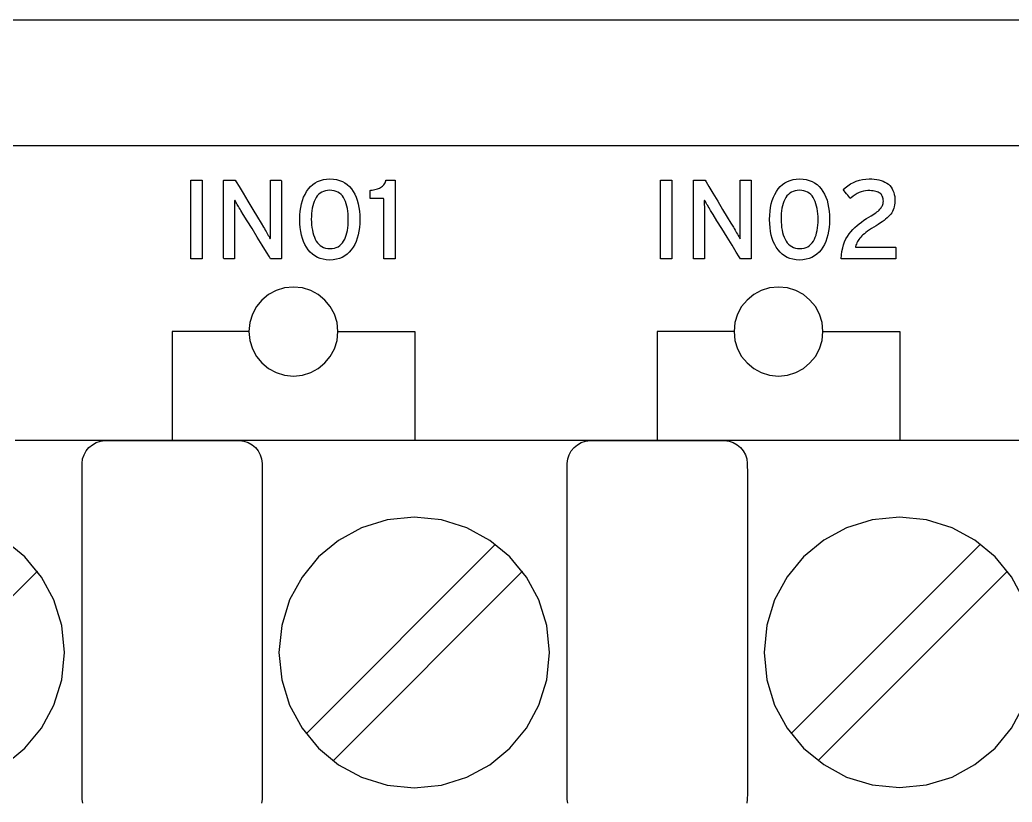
# Model space of a CAD drawing. Extents: x 1 to 47.7, y 0.2 to 35.
# Drawn here: x 33.083 to 34.31, y 14.148 to 15.115 of the extents above; entities that cross this region are included whole.
import ezdxf

# ---------------------------------------------------------------- set-up
doc = ezdxf.new("R2010")
doc.units = 0
doc.header["$MEASUREMENT"] = 0
doc.layers.add('8_0_____DWG', color=7, linetype='CONTINUOUS')

msp = doc.modelspace()

# ---------------------------------------------------------------- linework, layer by layer
at = {"layer": '8_0_____DWG'}
for points in [[(31.4833, 15.1152), (31.6718, 15.1152), (31.8618, 15.1152), (32.0532, 15.1152), (32.2458, 15.1152), (32.4396, 15.1152), (32.6345, 15.1152), (32.8303, 15.1152), (33.0271, 15.1152), (33.2246, 15.1152), (33.4228, 15.1152), (33.8209, 15.1152), (34.2205, 15.1152), (34.6209, 15.1152)], [(31.3372, 14.9598), (31.8587, 14.9598), (32.3802, 14.9598), (32.6397, 14.9598), (32.8976, 14.9598), (33.1536, 14.9598), (33.4069, 14.9598), (33.6572, 14.9598), (33.7811, 14.9598), (33.9039, 14.9598), (34.0258, 14.9598), (34.1466, 14.9598), (34.2662, 14.9598), (34.3847, 14.9598)], [(33.2939, 14.8199), (33.2939, 14.9171), (33.308, 14.9171), (33.308, 14.8199), (33.2939, 14.8199)], [(33.875, 14.8199), (33.875, 14.9171), (33.8891, 14.9171), (33.8891, 14.8199), (33.875, 14.8199)], [(33.3659, 14.7299), (33.2709, 14.7299), (33.2709, 14.5953)], [(33.4759, 14.7299), (33.5709, 14.7299), (33.5709, 14.5953)], [(33.9659, 14.7299), (33.8709, 14.7299), (33.8709, 14.5953)], [(34.0759, 14.7299), (34.1709, 14.7299), (34.1709, 14.5953)], [(34.4618, 14.5953), (34.1706, 14.5953), (33.8829, 14.5953), (33.7415, 14.5953), (33.6023, 14.5953), (33.4658, 14.5953), (33.3324, 14.5953), (33.2026, 14.5953), (33.0768, 14.5953)], [(33.1603, 14.1468), (33.1596, 14.1514), (33.1595, 14.1589), (33.1595, 14.1912), (33.1595, 14.2453), (33.1595, 14.3129), (33.1595, 14.3859), (33.1595, 14.4559), (33.1595, 14.5148), (33.1595, 14.5541), (33.1595, 14.5668), (33.1602, 14.5724), (33.1619, 14.5776), (33.1646, 14.5823), (33.168, 14.5864), (33.1722, 14.5899), (33.1769, 14.5926), (33.1822, 14.5944), (33.1878, 14.5952), (33.1928, 14.5953), (33.207, 14.5953), (33.2293, 14.5953), (33.2565, 14.5953), (33.2854, 14.5953), (33.3126, 14.5953), (33.3349, 14.5953), (33.3491, 14.5953), (33.354, 14.5952), (33.3597, 14.5944), (33.3649, 14.5926), (33.3697, 14.5899), (33.3738, 14.5864), (33.3773, 14.5823), (33.3799, 14.5776), (33.3816, 14.5724), (33.3823, 14.5668), (33.3824, 14.5541), (33.3824, 14.5148), (33.3824, 14.4559), (33.3824, 14.3859), (33.3824, 14.3129), (33.3824, 14.2453), (33.3824, 14.1912), (33.3824, 14.1589), (33.3823, 14.1514), (33.3816, 14.1468)], [(33.7603, 14.1468), (33.7596, 14.1514), (33.7595, 14.1589), (33.7595, 14.1912), (33.7595, 14.2453), (33.7595, 14.3129), (33.7595, 14.3859), (33.7595, 14.4559), (33.7595, 14.5148), (33.7595, 14.5541), (33.7595, 14.5668), (33.7602, 14.5724), (33.7619, 14.5776), (33.7646, 14.5823), (33.768, 14.5864), (33.7722, 14.5899), (33.7769, 14.5926), (33.7822, 14.5944), (33.7878, 14.5952), (33.7928, 14.5953), (33.807, 14.5953), (33.8293, 14.5953), (33.8565, 14.5953), (33.8854, 14.5953), (33.9126, 14.5953), (33.9349, 14.5953), (33.9491, 14.5953), (33.954, 14.5952), (33.9597, 14.5944), (33.9649, 14.5926), (33.9697, 14.5899), (33.9738, 14.5864), (33.9773, 14.5823), (33.9799, 14.5776), (33.9816, 14.5724), (33.9823, 14.5668), (33.9824, 14.5541), (33.9824, 14.5148), (33.9824, 14.4559), (33.9824, 14.3859), (33.9824, 14.3129), (33.9824, 14.2453), (33.9824, 14.1912), (33.9824, 14.1589), (33.9823, 14.1514), (33.9816, 14.1468)], [(34.3245, 14.3982), (34.3091, 14.4266), (34.2887, 14.4514), (34.2639, 14.4719), (34.2355, 14.4873), (34.2041, 14.4971), (34.1704, 14.5005), (34.1367, 14.4971), (34.1052, 14.4873), (34.0768, 14.4719), (34.052, 14.4514), (34.0316, 14.4266), (34.0161, 14.3982), (34.0064, 14.3668), (34.003, 14.3331), (34.0064, 14.2994), (34.0161, 14.268), (34.0316, 14.2396), (34.052, 14.2149), (34.0768, 14.1945), (34.1052, 14.1791), (34.1367, 14.1694), (34.1704, 14.166), (34.2041, 14.1694), (34.2355, 14.1791), (34.2639, 14.1945), (34.2887, 14.2149), (34.3091, 14.2396), (34.3245, 14.268)], [(33.0639, 14.1943), (33.0887, 14.2147), (33.1091, 14.2395), (33.1245, 14.2678), (33.1343, 14.2992), (33.1377, 14.3329), (33.1343, 14.3666), (33.1245, 14.398), (33.1091, 14.4264), (33.0887, 14.4512), (33.0639, 14.4717)], [(33.4366, 14.2327), (33.6708, 14.4669)], [(34.0366, 14.2328), (34.2708, 14.4671)], [(32.87, 14.1992), (33.1042, 14.4335)], [(33.47, 14.1992), (33.7043, 14.4335)], [(34.07, 14.1994), (34.3043, 14.4337)]]:
    msp.add_lwpolyline(points, dxfattribs=at)
for points in [[(33.3926, 14.8199), (33.3913, 14.8221), (33.3876, 14.8281), (33.3824, 14.8366), (33.3762, 14.8466), (33.3698, 14.8571), (33.3638, 14.8668), (33.3589, 14.8747), (33.3558, 14.8797), (33.3549, 14.8813), (33.3539, 14.8828), (33.3531, 14.8843), (33.3522, 14.8857), (33.3514, 14.8871), (33.3506, 14.8885), (33.3498, 14.8898), (33.3491, 14.8911), (33.3484, 14.8923), (33.3481, 14.8915), (33.3481, 14.8892), (33.3481, 14.8867), (33.3481, 14.8843), (33.3481, 14.8817), (33.3481, 14.8791), (33.3482, 14.8763), (33.3482, 14.8736), (33.3482, 14.8707), (33.3482, 14.8689), (33.3482, 14.8644), (33.3482, 14.8576), (33.3482, 14.8494), (33.3482, 14.8408), (33.3482, 14.8326), (33.3482, 14.8258), (33.3482, 14.8213), (33.3482, 14.8199), (33.3476, 14.8199), (33.3461, 14.8199), (33.3442, 14.8199), (33.3419, 14.8199), (33.3395, 14.8199), (33.3374, 14.8199), (33.3357, 14.8199), (33.3347, 14.8199), (33.3345, 14.8206), (33.3345, 14.8269), (33.3345, 14.8383), (33.3345, 14.8532), (33.3345, 14.8697), (33.3345, 14.8861), (33.3345, 14.9005), (33.3345, 14.9114), (33.3345, 14.9168), (33.3348, 14.9171), (33.336, 14.9171), (33.3378, 14.9171), (33.3401, 14.9171), (33.3426, 14.9171), (33.345, 14.9171), (33.347, 14.9171), (33.3484, 14.9171), (33.3489, 14.9171), (33.3502, 14.9149), (33.3537, 14.9091), (33.3587, 14.9008), (33.3646, 14.8911), (33.3707, 14.8809), (33.3764, 14.8714), (33.3811, 14.8637), (33.384, 14.8589), (33.385, 14.8572), (33.3861, 14.8554), (33.3871, 14.8537), (33.388, 14.852), (33.389, 14.8504), (33.3898, 14.8488), (33.3907, 14.8473), (33.3915, 14.8459), (33.3922, 14.8446), (33.3925, 14.8453), (33.3925, 14.8477), (33.3924, 14.8502), (33.3924, 14.8528), (33.3924, 14.8554), (33.3924, 14.8581), (33.3924, 14.8608), (33.3924, 14.8636), (33.3924, 14.8665), (33.3924, 14.8683), (33.3924, 14.8728), (33.3924, 14.8796), (33.3924, 14.8877), (33.3924, 14.8963), (33.3924, 14.9044), (33.3924, 14.9112), (33.3924, 14.9157), (33.3924, 14.9171), (33.393, 14.9171), (33.3945, 14.9171), (33.3964, 14.9171), (33.3987, 14.9171), (33.4011, 14.9171), (33.4032, 14.9171), (33.4049, 14.9171), (33.4059, 14.9171), (33.4061, 14.9164), (33.4061, 14.9101), (33.4061, 14.8986), (33.4061, 14.8838), (33.4061, 14.8673), (33.4061, 14.8509), (33.4061, 14.8364), (33.4061, 14.8256), (33.4061, 14.8202), (33.4058, 14.8199), (33.4047, 14.8199), (33.403, 14.8199), (33.4008, 14.8199), (33.3985, 14.8199), (33.3963, 14.8199), (33.3944, 14.8199), (33.3931, 14.8199)], [(33.5031, 14.8687), (33.5029, 14.8635), (33.5025, 14.8586), (33.5019, 14.8539), (33.501, 14.8495), (33.4998, 14.8453), (33.4984, 14.8414), (33.4967, 14.8376), (33.4947, 14.8342), (33.4925, 14.8309), (33.49, 14.8281), (33.4873, 14.8255), (33.4843, 14.8234), (33.4811, 14.8216), (33.4777, 14.8203), (33.474, 14.8192), (33.47, 14.8186), (33.4658, 14.8183), (33.4616, 14.8186), (33.4577, 14.8192), (33.454, 14.8202), (33.4506, 14.8216), (33.4474, 14.8234), (33.4445, 14.8255), (33.4418, 14.828), (33.4393, 14.8308), (33.4371, 14.834), (33.4352, 14.8374), (33.4335, 14.8411), (33.432, 14.845), (33.4309, 14.8492), (33.43, 14.8536), (33.4293, 14.8583), (33.4289, 14.8632), (33.4288, 14.8684), (33.4289, 14.8736), (33.4293, 14.8785), (33.43, 14.8832), (33.4309, 14.8876), (33.4321, 14.8918), (33.4335, 14.8958), (33.4353, 14.8995), (33.4372, 14.903), (33.4395, 14.9062), (33.442, 14.9091), (33.4447, 14.9116), (33.4476, 14.9137), (33.4508, 14.9155), (33.4543, 14.9168), (33.458, 14.9178), (33.4619, 14.9184), (33.4661, 14.9186), (33.4703, 14.9184), (33.4742, 14.9178), (33.4779, 14.9168), (33.4814, 14.9154), (33.4846, 14.9137), (33.4875, 14.9116), (33.4902, 14.9091), (33.4926, 14.9063), (33.4948, 14.9031), (33.4968, 14.8997), (33.4984, 14.896), (33.4998, 14.8921), (33.501, 14.8879), (33.5019, 14.8834), (33.5025, 14.8788), (33.5029, 14.8738)], [(33.5326, 14.8199), (33.5326, 14.8228), (33.5326, 14.8303), (33.5326, 14.8412), (33.5326, 14.8539), (33.5326, 14.8669), (33.5326, 14.8789), (33.5326, 14.8883), (33.5326, 14.8937), (33.5325, 14.8944), (33.5312, 14.8944), (33.5291, 14.8944), (33.5265, 14.8944), (33.5235, 14.8944), (33.5207, 14.8944), (33.5183, 14.8944), (33.5166, 14.8944), (33.5159, 14.8944), (33.5159, 14.8948), (33.5159, 14.8958), (33.5159, 14.8973), (33.5159, 14.899), (33.5159, 14.9008), (33.5159, 14.9024), (33.5159, 14.9036), (33.5159, 14.9044), (33.5168, 14.9045), (33.5185, 14.9047), (33.5201, 14.905), (33.5217, 14.9053), (33.5232, 14.9057), (33.5247, 14.9062), (33.5261, 14.9067), (33.5274, 14.9073), (33.5287, 14.9079), (33.5299, 14.9086), (33.5309, 14.9094), (33.5319, 14.9103), (33.5328, 14.9113), (33.5335, 14.9124), (33.5342, 14.9136), (33.5347, 14.9149), (33.5351, 14.9163), (33.5354, 14.9171), (33.5363, 14.9171), (33.5377, 14.9171), (33.5395, 14.9171), (33.5415, 14.9171), (33.5435, 14.9171), (33.5451, 14.9171), (33.5463, 14.9171), (33.5467, 14.9171), (33.5467, 14.9134), (33.5467, 14.9035), (33.5467, 14.8893), (33.5467, 14.8728), (33.5467, 14.8558), (33.5467, 14.8402), (33.5467, 14.8279), (33.5467, 14.8209), (33.5466, 14.8199), (33.5456, 14.8199), (33.5438, 14.8199), (33.5415, 14.8199), (33.5391, 14.8199), (33.5367, 14.8199), (33.5346, 14.8199), (33.5332, 14.8199)], [(33.9737, 14.8199), (33.9723, 14.8221), (33.9687, 14.8281), (33.9634, 14.8366), (33.9572, 14.8466), (33.9508, 14.8571), (33.9448, 14.8668), (33.94, 14.8747), (33.9369, 14.8797), (33.9359, 14.8813), (33.935, 14.8828), (33.9341, 14.8843), (33.9333, 14.8857), (33.9324, 14.8871), (33.9316, 14.8885), (33.9309, 14.8898), (33.9301, 14.8911), (33.9294, 14.8923), (33.9291, 14.8915), (33.9291, 14.8892), (33.9291, 14.8867), (33.9292, 14.8843), (33.9292, 14.8817), (33.9292, 14.8791), (33.9292, 14.8763), (33.9292, 14.8736), (33.9293, 14.8707), (33.9293, 14.8689), (33.9293, 14.8644), (33.9293, 14.8576), (33.9293, 14.8494), (33.9293, 14.8408), (33.9293, 14.8326), (33.9293, 14.8258), (33.9293, 14.8213), (33.9293, 14.8199), (33.9286, 14.8199), (33.9272, 14.8199), (33.9252, 14.8199), (33.9229, 14.8199), (33.9206, 14.8199), (33.9185, 14.8199), (33.9168, 14.8199), (33.9158, 14.8199), (33.9156, 14.8206), (33.9156, 14.8269), (33.9156, 14.8383), (33.9156, 14.8532), (33.9156, 14.8697), (33.9156, 14.8861), (33.9156, 14.9005), (33.9156, 14.9114), (33.9156, 14.9168), (33.9159, 14.9171), (33.917, 14.9171), (33.9189, 14.9171), (33.9212, 14.9171), (33.9237, 14.9171), (33.926, 14.9171), (33.928, 14.9171), (33.9294, 14.9171), (33.93, 14.9171), (33.9313, 14.9149), (33.9347, 14.9091), (33.9398, 14.9008), (33.9457, 14.8911), (33.9518, 14.8809), (33.9575, 14.8714), (33.9621, 14.8637), (33.9651, 14.8589), (33.9661, 14.8572), (33.9671, 14.8554), (33.9681, 14.8537), (33.9691, 14.852), (33.97, 14.8504), (33.9709, 14.8488), (33.9717, 14.8473), (33.9725, 14.8459), (33.9733, 14.8446), (33.9735, 14.8453), (33.9735, 14.8477), (33.9735, 14.8502), (33.9735, 14.8528), (33.9735, 14.8554), (33.9734, 14.8581), (33.9734, 14.8608), (33.9734, 14.8636), (33.9734, 14.8665), (33.9734, 14.8683), (33.9734, 14.8728), (33.9734, 14.8796), (33.9734, 14.8877), (33.9734, 14.8963), (33.9734, 14.9044), (33.9734, 14.9112), (33.9734, 14.9157), (33.9734, 14.9171), (33.9741, 14.9171), (33.9755, 14.9171), (33.9775, 14.9171), (33.9798, 14.9171), (33.9821, 14.9171), (33.9842, 14.9171), (33.9859, 14.9171), (33.9869, 14.9171), (33.9871, 14.9164), (33.9871, 14.9101), (33.9871, 14.8986), (33.9871, 14.8838), (33.9871, 14.8673), (33.9871, 14.8509), (33.9871, 14.8364), (33.9871, 14.8256), (33.9871, 14.8202), (33.9869, 14.8199), (33.9858, 14.8199), (33.984, 14.8199), (33.9819, 14.8199), (33.9796, 14.8199), (33.9774, 14.8199), (33.9755, 14.8199), (33.9742, 14.8199)], [(34.0841, 14.8687), (34.084, 14.8635), (34.0836, 14.8586), (34.0829, 14.8539), (34.082, 14.8495), (34.0808, 14.8453), (34.0794, 14.8414), (34.0777, 14.8376), (34.0758, 14.8342), (34.0735, 14.8309), (34.0711, 14.8281), (34.0684, 14.8255), (34.0654, 14.8234), (34.0622, 14.8216), (34.0587, 14.8203), (34.055, 14.8192), (34.051, 14.8186), (34.0468, 14.8183), (34.0427, 14.8186), (34.0388, 14.8192), (34.0351, 14.8202), (34.0317, 14.8216), (34.0285, 14.8234), (34.0255, 14.8255), (34.0228, 14.828), (34.0204, 14.8308), (34.0182, 14.834), (34.0162, 14.8374), (34.0145, 14.8411), (34.0131, 14.845), (34.0119, 14.8492), (34.011, 14.8536), (34.0104, 14.8583), (34.01, 14.8632), (34.0098, 14.8684), (34.01, 14.8736), (34.0104, 14.8785), (34.011, 14.8832), (34.012, 14.8876), (34.0131, 14.8918), (34.0146, 14.8958), (34.0163, 14.8995), (34.0183, 14.903), (34.0205, 14.9062), (34.023, 14.9091), (34.0257, 14.9116), (34.0287, 14.9137), (34.0319, 14.9155), (34.0353, 14.9168), (34.039, 14.9178), (34.0429, 14.9184), (34.0471, 14.9186), (34.0513, 14.9184), (34.0553, 14.9178), (34.059, 14.9168), (34.0624, 14.9154), (34.0656, 14.9137), (34.0686, 14.9116), (34.0713, 14.9091), (34.0737, 14.9063), (34.0759, 14.9031), (34.0778, 14.8997), (34.0795, 14.896), (34.0809, 14.8921), (34.082, 14.8879), (34.0829, 14.8834), (34.0836, 14.8788), (34.084, 14.8738)], [(34.0983, 14.8199), (34.0987, 14.8246), (34.0994, 14.829), (34.1003, 14.8332), (34.1014, 14.8371), (34.1027, 14.8408), (34.1043, 14.8443), (34.1061, 14.8475), (34.1082, 14.8505), (34.1104, 14.8533), (34.1129, 14.8559), (34.1154, 14.8584), (34.1181, 14.8608), (34.1208, 14.8631), (34.1236, 14.8653), (34.1266, 14.8674), (34.1296, 14.8695), (34.1328, 14.8714), (34.1355, 14.873), (34.1375, 14.8743), (34.1394, 14.8755), (34.1411, 14.8767), (34.1427, 14.8778), (34.144, 14.8789), (34.1453, 14.88), (34.1463, 14.881), (34.1472, 14.882), (34.1479, 14.8829), (34.1485, 14.8839), (34.1491, 14.8849), (34.1495, 14.8859), (34.1499, 14.8869), (34.1502, 14.888), (34.1504, 14.8891), (34.1505, 14.8901), (34.1506, 14.8912), (34.1505, 14.8926), (34.1504, 14.8938), (34.1501, 14.895), (34.1498, 14.8961), (34.1493, 14.8972), (34.1487, 14.8982), (34.1481, 14.8991), (34.1473, 14.9), (34.1464, 14.9008), (34.1453, 14.9015), (34.1441, 14.9021), (34.1428, 14.9027), (34.1413, 14.9032), (34.1397, 14.9035), (34.1379, 14.9038), (34.136, 14.904), (34.1339, 14.9041), (34.1315, 14.9041), (34.1287, 14.9038), (34.1259, 14.9033), (34.1232, 14.9026), (34.1206, 14.9016), (34.118, 14.9004), (34.1156, 14.899), (34.1131, 14.8973), (34.1108, 14.8953), (34.1097, 14.8945), (34.109, 14.8953), (34.1079, 14.8967), (34.1065, 14.8984), (34.105, 14.9003), (34.1035, 14.9021), (34.1022, 14.9037), (34.1013, 14.9049), (34.1008, 14.9055), (34.1032, 14.9077), (34.1065, 14.9102), (34.1099, 14.9124), (34.1135, 14.9142), (34.1171, 14.9158), (34.1209, 14.917), (34.1248, 14.9179), (34.1288, 14.9184), (34.1329, 14.9186), (34.1363, 14.9186), (34.1394, 14.9183), (34.1424, 14.9179), (34.1452, 14.9173), (34.1478, 14.9166), (34.1503, 14.9157), (34.1526, 14.9146), (34.1548, 14.9133), (34.1568, 14.9119), (34.1585, 14.9103), (34.1601, 14.9085), (34.1614, 14.9065), (34.1625, 14.9043), (34.1635, 14.9019), (34.1641, 14.8994), (34.1646, 14.8967), (34.1649, 14.8938), (34.1649, 14.891), (34.1648, 14.8886), (34.1645, 14.8864), (34.1641, 14.8842), (34.1635, 14.8822), (34.1628, 14.8802), (34.162, 14.8784), (34.161, 14.8767), (34.1598, 14.8751), (34.1585, 14.8736), (34.157, 14.872), (34.1553, 14.8705), (34.1534, 14.8689), (34.1514, 14.8673), (34.1492, 14.8657), (34.1469, 14.8641), (34.1443, 14.8624), (34.1416, 14.8607), (34.1387, 14.859), (34.136, 14.8572), (34.1335, 14.8555), (34.1311, 14.8539), (34.129, 14.8523), (34.1271, 14.8508), (34.1254, 14.8494), (34.1239, 14.848), (34.1226, 14.8466), (34.1214, 14.8452), (34.1204, 14.8438), (34.1194, 14.8424), (34.1186, 14.841), (34.1178, 14.8395), (34.1172, 14.838), (34.1167, 14.8365), (34.1162, 14.835), (34.1162, 14.834), (34.1191, 14.834), (34.1247, 14.834), (34.1321, 14.834), (34.1405, 14.834), (34.1489, 14.834), (34.1564, 14.834), (34.1623, 14.834), (34.1655, 14.834), (34.1659, 14.8338), (34.1659, 14.8328), (34.1659, 14.8311), (34.1659, 14.8289), (34.1659, 14.8265), (34.1659, 14.8242), (34.1659, 14.8222), (34.1659, 14.8206), (34.1659, 14.8199), (34.1644, 14.8199), (34.1587, 14.8199), (34.1499, 14.8199), (34.1391, 14.8199), (34.1276, 14.8199), (34.1166, 14.8199), (34.1073, 14.8199), (34.1008, 14.8199)], [(33.4888, 14.8684), (33.4887, 14.872), (33.4885, 14.8755), (33.4882, 14.8788), (33.4876, 14.8819), (33.487, 14.885), (33.4862, 14.8878), (33.4852, 14.8905), (33.4841, 14.8931), (33.4829, 14.8954), (33.4814, 14.8975), (33.4798, 14.8994), (33.4779, 14.9009), (33.4759, 14.9022), (33.4737, 14.9032), (33.4712, 14.9039), (33.4686, 14.9044), (33.4658, 14.9045), (33.463, 14.9044), (33.4604, 14.9039), (33.4581, 14.9032), (33.4559, 14.9022), (33.4538, 14.901), (33.452, 14.8994), (33.4504, 14.8976), (33.4489, 14.8956), (33.4477, 14.8932), (33.4466, 14.8907), (33.4456, 14.8881), (33.4448, 14.8852), (33.4441, 14.8823), (33.4436, 14.8791), (33.4433, 14.8758), (33.4431, 14.8723), (33.443, 14.8687), (33.4431, 14.8651), (33.4433, 14.8616), (33.4437, 14.8583), (33.4443, 14.8552), (33.4449, 14.8522), (33.4458, 14.8494), (33.4468, 14.8467), (33.4479, 14.8442), (33.4492, 14.8418), (33.4507, 14.8397), (33.4523, 14.8378), (33.4541, 14.8362), (33.4561, 14.8349), (33.4583, 14.8338), (33.4607, 14.8331), (33.4633, 14.8326), (33.4661, 14.8324), (33.4689, 14.8326), (33.4715, 14.8331), (33.4739, 14.8338), (33.4761, 14.8348), (33.4781, 14.8361), (33.48, 14.8377), (33.4816, 14.8396), (33.483, 14.8417), (33.4843, 14.8441), (33.4853, 14.8466), (33.4863, 14.8492), (33.487, 14.852), (33.4877, 14.855), (33.4882, 14.8581), (33.4885, 14.8614), (33.4887, 14.8648)], [(34.0699, 14.8684), (34.0698, 14.872), (34.0696, 14.8755), (34.0692, 14.8788), (34.0687, 14.8819), (34.068, 14.885), (34.0672, 14.8878), (34.0663, 14.8905), (34.0652, 14.8931), (34.0639, 14.8954), (34.0625, 14.8975), (34.0608, 14.8994), (34.059, 14.9009), (34.0569, 14.9022), (34.0547, 14.9032), (34.0523, 14.9039), (34.0496, 14.9044), (34.0468, 14.9045), (34.0441, 14.9044), (34.0415, 14.9039), (34.0391, 14.9032), (34.0369, 14.9022), (34.0349, 14.901), (34.0331, 14.8994), (34.0314, 14.8976), (34.03, 14.8956), (34.0287, 14.8932), (34.0276, 14.8907), (34.0266, 14.8881), (34.0258, 14.8852), (34.0252, 14.8823), (34.0247, 14.8791), (34.0243, 14.8758), (34.0241, 14.8723), (34.0241, 14.8687), (34.0242, 14.8651), (34.0244, 14.8616), (34.0248, 14.8583), (34.0253, 14.8552), (34.026, 14.8522), (34.0268, 14.8494), (34.0278, 14.8467), (34.029, 14.8442), (34.0303, 14.8418), (34.0317, 14.8397), (34.0334, 14.8378), (34.0352, 14.8362), (34.0372, 14.8349), (34.0394, 14.8338), (34.0418, 14.8331), (34.0444, 14.8326), (34.0471, 14.8324), (34.0499, 14.8326), (34.0525, 14.8331), (34.055, 14.8338), (34.0572, 14.8348), (34.0592, 14.8361), (34.061, 14.8377), (34.0627, 14.8396), (34.0641, 14.8417), (34.0653, 14.8441), (34.0664, 14.8466), (34.0673, 14.8492), (34.0681, 14.852), (34.0687, 14.855), (34.0692, 14.8581), (34.0696, 14.8614), (34.0698, 14.8648)], [(33.4209, 14.6749), (33.432, 14.676), (33.4423, 14.6792), (33.4517, 14.6843), (33.4598, 14.691), (33.4665, 14.6991), (33.4716, 14.7085), (33.4748, 14.7188), (33.4759, 14.7299), (33.4748, 14.741), (33.4716, 14.7513), (33.4665, 14.7607), (33.4598, 14.7688), (33.4517, 14.7755), (33.4423, 14.7806), (33.432, 14.7838), (33.4209, 14.7849), (33.4098, 14.7838), (33.3995, 14.7806), (33.3902, 14.7755), (33.382, 14.7688), (33.3753, 14.7607), (33.3702, 14.7513), (33.367, 14.741), (33.3659, 14.7299), (33.367, 14.7188), (33.3702, 14.7085), (33.3753, 14.6991), (33.382, 14.691), (33.3902, 14.6843), (33.3995, 14.6792), (33.4098, 14.676)], [(34.0209, 14.6749), (34.032, 14.676), (34.0423, 14.6792), (34.0517, 14.6843), (34.0598, 14.691), (34.0665, 14.6991), (34.0716, 14.7085), (34.0748, 14.7188), (34.0759, 14.7299), (34.0748, 14.741), (34.0716, 14.7513), (34.0665, 14.7607), (34.0598, 14.7688), (34.0517, 14.7755), (34.0423, 14.7806), (34.032, 14.7838), (34.0209, 14.7849), (34.0098, 14.7838), (33.9995, 14.7806), (33.9902, 14.7755), (33.982, 14.7688), (33.9753, 14.7607), (33.9702, 14.7513), (33.967, 14.741), (33.9659, 14.7299), (33.967, 14.7188), (33.9702, 14.7085), (33.9753, 14.6991), (33.982, 14.691), (33.9902, 14.6843), (33.9995, 14.6792), (34.0098, 14.676)], [(33.403, 14.3329), (33.4064, 14.2992), (33.4161, 14.2678), (33.4316, 14.2395), (33.452, 14.2147), (33.4768, 14.1943), (33.5052, 14.1789), (33.5367, 14.1692), (33.5704, 14.1658), (33.6041, 14.1692), (33.6355, 14.1789), (33.6639, 14.1943), (33.6887, 14.2147), (33.7091, 14.2395), (33.7245, 14.2678), (33.7343, 14.2992), (33.7377, 14.3329), (33.7343, 14.3666), (33.7245, 14.398), (33.7091, 14.4264), (33.6887, 14.4512), (33.6639, 14.4717), (33.6355, 14.4872), (33.6041, 14.4969), (33.5704, 14.5003), (33.5367, 14.4969), (33.5052, 14.4872), (33.4768, 14.4717), (33.452, 14.4512), (33.4316, 14.4264), (33.4161, 14.398), (33.4064, 14.3666)]]:
    msp.add_lwpolyline(points, close=True, dxfattribs=at)

doc.saveas('drawing.dxf')
